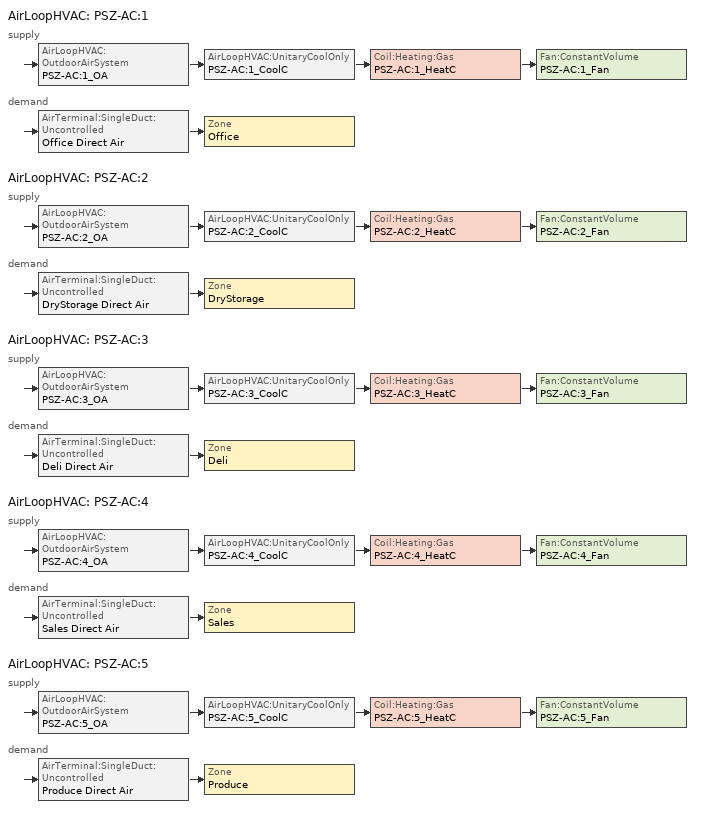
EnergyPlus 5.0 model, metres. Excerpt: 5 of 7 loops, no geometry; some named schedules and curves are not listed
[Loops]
AirLoopHVAC 'PSZ-AC:1'
 supply: AirLoopHVAC:OutdoorAirSystem 'PSZ-AC:1_OA' > AirLoopHVAC:UnitaryCoolOnly 'PSZ-AC:1_CoolC' > Coil:Heating:Gas 'PSZ-AC:1_HeatC' > Fan:ConstantVolume 'PSZ-AC:1_Fan'
 demand: AirTerminal:SingleDuct:Uncontrolled 'Office Direct Air' > Zone 'Office'
AirLoopHVAC 'PSZ-AC:2'
 supply: AirLoopHVAC:OutdoorAirSystem 'PSZ-AC:2_OA' > AirLoopHVAC:UnitaryCoolOnly 'PSZ-AC:2_CoolC' > Coil:Heating:Gas 'PSZ-AC:2_HeatC' > Fan:ConstantVolume 'PSZ-AC:2_Fan'
 demand: AirTerminal:SingleDuct:Uncontrolled 'DryStorage Direct Air' > Zone 'DryStorage'
AirLoopHVAC 'PSZ-AC:3'
 supply: AirLoopHVAC:OutdoorAirSystem 'PSZ-AC:3_OA' > AirLoopHVAC:UnitaryCoolOnly 'PSZ-AC:3_CoolC' > Coil:Heating:Gas 'PSZ-AC:3_HeatC' > Fan:ConstantVolume 'PSZ-AC:3_Fan'
 demand: AirTerminal:SingleDuct:Uncontrolled 'Deli Direct Air' > Zone 'Deli'
AirLoopHVAC 'PSZ-AC:4'
 supply: AirLoopHVAC:OutdoorAirSystem 'PSZ-AC:4_OA' > AirLoopHVAC:UnitaryCoolOnly 'PSZ-AC:4_CoolC' > Coil:Heating:Gas 'PSZ-AC:4_HeatC' > Fan:ConstantVolume 'PSZ-AC:4_Fan'
 demand: AirTerminal:SingleDuct:Uncontrolled 'Sales Direct Air' > Zone 'Sales'
AirLoopHVAC 'PSZ-AC:5'
 supply: AirLoopHVAC:OutdoorAirSystem 'PSZ-AC:5_OA' > AirLoopHVAC:UnitaryCoolOnly 'PSZ-AC:5_CoolC' > Coil:Heating:Gas 'PSZ-AC:5_HeatC' > Fan:ConstantVolume 'PSZ-AC:5_Fan'
 demand: AirTerminal:SingleDuct:Uncontrolled 'Produce Direct Air' > Zone 'Produce'
[Fan:ConstantVolume] Availablility Schedule=HVACOperationSchd; Maximum Flow Rate=AUTOSIZE; Motor In Airstream Fraction=1
Name | Fan Efficiency | Pressure Rise | Motor Efficiency
PSZ-AC:1_Fan | 0.53625 | 622 | 0.825
PSZ-AC:2_Fan; PSZ-AC:3_Fan; PSZ-AC:5_Fan | 0.56875 | 622 | 0.875
PSZ-AC:4_Fan | 0.6006 | 1017.592 | 0.924
[Fan:ZoneExhaust] Availability Schedule=HVACOperationSchd; Fan Efficiency=1; Pressure Rise {Pa}=1.0e-006
Name | Maximum Flow Rate {m3/s} [*******]
Deli Exhaust Fan | 0.3375
Sales Exhaust Fan | 1.0785
[Coil:Heating:Gas] Availablility Schedule=ALWAYS_ON; Nominal Capacity {W}=AUTOSIZE
Name | Gas Burner Efficiency
PSZ-AC:1_HeatC | 0.8
PSZ-AC:2_HeatC; PSZ-AC:3_HeatC; PSZ-AC:4_HeatC; PSZ-AC:5_HeatC | 0.78
[Coil:Cooling:DX:SingleSpeed]
PSZ-AC:1_CoolC DXCoil: Availablility Schedule=ALWAYS_ON; Rated Total Cooling Capacity {W}=AUTOSIZE; Rated Sensible Heat Ratio=AUTOSIZE; Rated COP=3.66668; Rated Air Flow Rate {m3/s}=AUTOSIZE; Total Cooling Capacity Function of Temperature Curve=Cool-Cap-fT; Total Cooling Capacity Function of Flow Fraction Curve=ConstantCubic; Energy Input Ratio Function of Temperature Curve=Cool-EIR-fT; Energy Input Ratio Function of Flow Fraction Curve=ConstantCubic; Part Load Fraction Correlation Curve=Cool-PLF-fPLR
[Coil:Cooling:DX:TwoSpeed] Availability Schedule=ALWAYS_ON; Rated High Speed Total Cooling Capacity {W}=AUTOSIZE; Rated High Speed Sensible Heat Ratio=AUTOSIZE; Rated High Speed Air Flow Rate {m3/s}=AUTOSIZE; Total Cooling Capacity Function of Temperature Curve=Measured_CoolCStandard10Ton_CapFT; Total Cooling Capacity Function of Flow Fraction Curve=Measured_CoolCStandard10Ton_CapFF; Energy Input Ratio Function of Temperature Curve=Measured_CoolCStandard10Ton_EIRFT; Energy Input Ratio Function of Flow Fraction Curve=Measured_CoolCStandard10Ton_EIRFFF; Part Load Fraction Correlation Curve=No_PLR_Degredation; Rated Low Speed Total Cooling Capacity {W}=AUTOSIZE; Rated Low Speed Sensible Heat Ratio=AUTOSIZE; Rated Low Speed Air Flow Rate {m3/s}=AUTOSIZE; Low Speed Total Cooling Capacity Function of Temperature Curve=Measured_LowSpeedCoolCapLSFT; Low Speed Energy Input Ratio Function of Temperature Curve=Measured_LowSpeedCoolEIRLSFT
Name | Rated High Speed COP | Rated Low Speed COP				Based on measured 13.96 EER without Evap Fan
PSZ-AC:2_CoolC DXCoil; PSZ-AC:5_CoolC DXCoil | 3.30033 | 3.34947
PSZ-AC:3_CoolC DXCoil | 3.50016 | 3.55227
PSZ-AC:4_CoolC DXCoil | 3.13381 | 3.18046
[Zone equipment]
Deli: Deli Exhaust Fan, Deli Direct Air
DryStorage: DryStorage Direct Air
Office: Office Direct Air
Produce: Produce Direct Air
Sales: Sales Exhaust Fan, Sales Direct Air
[Sizing:Zone] Zone Cooling Design Supply Air Temperature {C}=14; Zone Heating Design Supply Air Temperature {C}=40; Zone Cooling Design Supply Air Humidity Ratio {kg-H20/kg-air}=0.0085; Zone Heating Design Supply Air Humidity Ratio {kg-H20/kg-air}=0.008; Cooling Design Air Flow Method {Flow/Zone | DesignDay | DesignDayWithLimit}=DesignDay; Heating Design Air Flow Method {Flow/Zone | DesignDay}=DesignDay
Name | Outdoor Air Method | Outside Air Flow per Zone Floor Area {(m3/s)/m2} | Outside Air Flow per Person {(m3/s)/person}
Deli; Produce; Sales | Flow/Area | 0.0015
DryStorage | Flow/Area | 0.00075
Office | Flow/Person |  | 0.01
[ZoneControl:Thermostat] Control Type Schedule=Dual Zone Control Type Sched
Name | Zone | Control 1
Deli Thermostat | Deli | Deli DualSPSched
DryStorage Thermostat | DryStorage | DryStorage DualSPSched
Office Thermostat | Office | Office DualSPSched
Produce Thermostat | Produce | Produce DualSPSched
Sales Thermostat | Sales | Sales DualSPSched
[ThermostatSetpoint:DualSetpoint] Heating Setpoint Temperature Schedule=HTGSETP_SCH; Cooling Setpoint Temperature Schedule=CLGSETP_SCH
Deli DualSPSched; DryStorage DualSPSched; Office DualSPSched; Produce DualSPSched; Sales DualSPSched
[SetpointManager:SingleZone:Reheat] Control Variable=Temperature; Minimum Supply Air Temperature C=10; Maximum Supply Air Temperature C=50
Name | Control Zone | Setpoint Node or NodeList
SupAirTemp MngrDeli | Deli | PSZ-AC:3 Supply Equipment Outlet Node
SupAirTemp MngrDryStorage | DryStorage | PSZ-AC:2 Supply Equipment Outlet Node
SupAirTemp MngrOffice | Office | PSZ-AC:1 Supply Equipment Outlet Node
SupAirTemp MngrProduce | Produce | PSZ-AC:5 Supply Equipment Outlet Node
SupAirTemp MngrSales | Sales | PSZ-AC:4 Supply Equipment Outlet Node
[Sizing:System] Type Of Load To Size On {Sensible}=Sensible; Design Outdoor Air Flow Rate {m3/s}=AUTOSIZE; Minimum System Air Flow Ratio=1; Preheat Design Temperature {C}=7; Preheat Design Humidity Ratio {kg-H2O/kg-air}=0.008; Precool Design Temperature {C}=12.8; Precool Design Humidity Ratio {kg-H2O/kg-air}=0.008; Central Cooling Design Supply Air Temperature {C}=12.8; Central Heating Design Supply Air Temperature {C}=40; Sizing Option {Coincident | NonCoincident}=NonCoincident; Central Cooling Design Supply Air Humidity Ratio {kg-H2O/kg-air}=0.0085; Central Heating Design Supply Air Humidity Ratio {kg-H2O/kg-air}=0.008; Cooling Design Air Flow Method=DesignDay; Heating Design Air Flow Method=DesignDay
Name | 100% Outdoor Air in Cooling {Yes | No} | 100% Outdoor Air in Heating {Yes | No}
PSZ-AC:1; PSZ-AC:2; PSZ-AC:4; PSZ-AC:5 | No | No
PSZ-AC:3 | YES | YES
[Controller:OutdoorAir] Minimum Outdoor Air Flow Rate {m3/s}=AUTOSIZE; Maximum Outdoor Air Flow Rate {m3/s}=AUTOSIZE; Economizer Control Action Type=ModulateFlow; Economizer Maximum Limit Dry-Bulb Temperature {C}=28; Economizer Maximum Limit Enthalpy {J/kg}=64000; Economizer Minimum Limit Dry-Bulb Temperature {C}=-100; Lockout Type=NoLockout; Minimum Limit Type=FixedMinimum; Minimum Outdoor Air Schedule=MinOA_Sched
Name | Economizer Control Type
PSZ-AC:1_OA_Controller | NoEconomizer
PSZ-AC:2_OA_Controller; PSZ-AC:3_OA_Controller; PSZ-AC:4_OA_Controller; PSZ-AC:5_OA_Controller | DifferentialDryBulb
[AirLoopHVAC] Design Supply Air Flow Rate {m3/s}=AUTOSIZE
PSZ-AC:1; PSZ-AC:2; PSZ-AC:3; PSZ-AC:4; PSZ-AC:5
[AirLoopHVAC:UnitaryCoolOnly] Availablility Schedule=ALWAYS_ON
Name | Cooling Coil
PSZ-AC:1_CoolC | PSZ-AC:1_CoolC DXCoil
PSZ-AC:2_CoolC | PSZ-AC:2_CoolC DXCoil
PSZ-AC:3_CoolC | PSZ-AC:3_CoolC DXCoil
PSZ-AC:4_CoolC | PSZ-AC:4_CoolC DXCoil
PSZ-AC:5_CoolC | PSZ-AC:5_CoolC DXCoil
[AirTerminal:SingleDuct:Uncontrolled] Availability Schedule=ALWAYS_ON; Maximum Air Flow Rate {m3/s}=AUTOSIZE
Deli Direct Air; DryStorage Direct Air; Office Direct Air; Produce Direct Air; Sales Direct Air
[SetpointManager:MixedAir]
Name | Control Variable {Temperature} | Control Variable | Setpoint Node or NodeList
PSZ-AC:1_CoolC SAT Manager; PSZ-AC:2_CoolC SAT Manager; PSZ-AC:3_CoolC SAT Manager; PSZ-AC:4_CoolC SAT Manager; PSZ-AC:5_CoolC SAT Manager | Temperature
PSZ-AC:1_HeatC MixedAir Manager |  | Temperature | PSZ-AC:1_HeatC-PSZ-AC:1_FanNode
PSZ-AC:1_OAMixed Air Temp Manager |  | Temperature | PSZ-AC:1_OA-PSZ-AC:1_CoolCNode
PSZ-AC:2_HeatC MixedAir Manager |  | Temperature | PSZ-AC:2_HeatC-PSZ-AC:2_FanNode
PSZ-AC:2_OAMixed Air Temp Manager |  | Temperature | PSZ-AC:2_OA-PSZ-AC:2_CoolCNode
PSZ-AC:3_HeatC MixedAir Manager |  | Temperature | PSZ-AC:3_HeatC-PSZ-AC:3_FanNode
PSZ-AC:3_OAMixed Air Temp Manager |  | Temperature | PSZ-AC:3_OA-PSZ-AC:3_CoolCNode
PSZ-AC:4_HeatC MixedAir Manager |  | Temperature | PSZ-AC:4_HeatC-PSZ-AC:4_FanNode
PSZ-AC:4_OAMixed Air Temp Manager |  | Temperature | PSZ-AC:4_OA-PSZ-AC:4_CoolCNode
PSZ-AC:5_HeatC MixedAir Manager |  | Temperature | PSZ-AC:5_HeatC-PSZ-AC:5_FanNode
PSZ-AC:5_OAMixed Air Temp Manager |  | Temperature | PSZ-AC:5_OA-PSZ-AC:5_CoolCNode
[Refrigeration:Case] Availablility Schedule=ALWAYS_ON; Rated Ambient Temperature {C}=23.88; Rated Ambient Relative Humidity {%}=55; Latent Case Credit Curve Type=CaseTemperatureMethod; Case Lighting Schedule=BLDG_LIGHT_SCH; Fraction Of Lighting Energy To Case=1; Minimum Anti-Sweat Heater Power per Unit Length {W/m}=0; Under Case HVAC Return Air Fraction=0
Name | Zone | Rated Total Cooling Capacity per Unit length {W/m} | Rated Latent Heat Ratio | Rated Runtime Fraction | Case Length {m} | Case Operating Temperature {C} | Latent Case Credit Curve | Standard Case Fan Power per Unit Length {W/m} | Operating Case Fan Power per Unit Length {W/m} | Standard Case Lighting Power per Unit Length {W/m} | Case Anti-Sweat Heater Power per Unit Length {W/m} | Anti-Sweat Heater Control Type {******} | Humidity At Zero Anti-Sweat Heater Energy {%} | Case Height {m} | Fraction of Anti-Sweat Heater Energy To Case | Case Defrost Power per Unit Length {W/m} | Case Defrost Type {*******} | Case Defrost Schedule | Case Defrost Drip-Down Schedule | Defrost Energy Correction Curve Type | Refrigerated Case Restocking Schedule | Case Credit Fraction Schedule | Case Defrost Type | Anti-Sweat Heater Control Type
Deli_Case:1_ MULTIDECKDIARYANDDELICASE | Deli | 1442.25 | 0.3 | 0.85 | 3 | 2.2 | Deli_Case:1_ MULTIDECKDIARYANDDELICASEMultiShelfVertical_LatentEnergyMult | 87.6 | 87.6 | 38.7 | 65.6 | None | 0 | 0 | 0.2 | 0 | OffCycle | Deli_Case:1_ MULTIDECKDIARYANDDELICASE_CaseDefrost2aDaySched | Deli_Case:1_ MULTIDECKDIARYANDDELICASE_CaseDripDown2aDaySched | None | Deli_Case:1_ MULTIDECKDIARYANDDELICASE_CaseStockingSched | Deli_Case:1_ MULTIDECKDIARYANDDELICASE_CaseCreditReduxSched
Deli_Case:2_WALKINFREEZER | Deli | 461.52 | 0.1 | 0.4 | 4.8 | 2.2 | Deli_Case:2_WALKINFREEZERSingleShelfHorizontal_LatentEnergyMult | 97.1 | 97.1 | 26.25 | 0 | None | 0 | 0 | 0 | 511.8 |  | Deli_Case:2_WALKINFREEZER_CaseDefrost2aDaySched | Deli_Case:2_WALKINFREEZER_CaseDripDown2aDaySched | None | Deli_Case:2_WALKINFREEZER_WalkInStockingSched | Deli_Case:2_WALKINFREEZER_CaseCreditReduxSched | ELECTRIC
Produce_Case:1_ MULTIDECKDIARYANDDELICASE | Produce | 1442.25 | 0.3 | 0.85 | 30 | 2.2 | Produce_Case:1_ MULTIDECKDIARYANDDELICASEMultiShelfVertical_LatentEnergyMult | 41 | 41 | 60 | 0 | None | 0 | 0 | 0.2 | 0 | OffCycle | Produce_Case:1_ MULTIDECKDIARYANDDELICASE_CaseDefrost2aDaySched | Produce_Case:1_ MULTIDECKDIARYANDDELICASE_CaseDripDown2aDaySched | None | Produce_Case:1_ MULTIDECKDIARYANDDELICASE_CaseStockingSched | Produce_Case:1_ MULTIDECKDIARYANDDELICASE_CaseCreditReduxSched
Sales_Case:1_MEATDISPLAYCASE | Sales | 1442.25 | 0.1 | 0.85 | 33.58 | 2.2 | Sales_Case:1_MEATDISPLAYCASE_SingleShelfHorizontal_LatentEnergyMult | 87.6 | 87.6 | 38.7 | 65.6 | LINEAR | 35 | 1.5 | 0.2 | 443 |  | Sales_Case:1_MEATDISPLAYCASE_CaseDefrost2aDaySched | Sales_Case:1_MEATDISPLAYCASE_CaseDripDown2aDaySched |  | Sales_Case:1_MEATDISPLAYCASE_CaseStockingSched |  | ELECTRIC
Sales_Case:2_ MULTIDECKDIARYANDDELICASE | Sales | 1442.25 | 0.3 | 0.85 | 49.25 | 2.2 | Sales_Case:2_ MULTIDECKDIARYANDDELICASEMultiShelfVertical_LatentEnergyMult | 41 | 41 | 60 | 0 | None | 0 | 0 | 0.2 | 0 | OffCycle | Sales_Case:2_ MULTIDECKDIARYANDDELICASE_CaseDefrost2aDaySched | Sales_Case:2_ MULTIDECKDIARYANDDELICASE_CaseDripDown2aDaySched | None | Sales_Case:2_ MULTIDECKDIARYANDDELICASE_CaseStockingSched | Sales_Case:2_ MULTIDECKDIARYANDDELICASE_CaseCreditReduxSched
Sales_Case:3_GLASSDOORFROZENFOOD | Sales | 538.44 | 0.13 | 0.85 | 81.69 | -15 | Sales_Case:3_GLASSDOORFROZENFOODSingleShelfHorizontal_LatentEnergyMult | 65.6 | 65.6 | 108.3 | 233 |  | 1.5 | 1.5 | 0.2 | 1312 |  | Sales_Case:3_GLASSDOORFROZENFOOD_CaseDefrost2aDaySched | Sales_Case:3_GLASSDOORFROZENFOOD_CaseDripDown2aDaySched |  | Sales_Case:3_GLASSDOORFROZENFOOD_CaseStockingSched | Sales_Case:3_GLASSDOORFROZENFOOD_CaseCreditReduxSched | ELECTRIC | HeatBalanceMethod
Sales_Case:4_OPENWELLICECREAMDISPLAYCASE | Sales | 528.83 | 0.1 | 0.85 | 39.01 | -12 | Sales_Case:4_OPENWELLICECREAMDISPLAYCASESingleShelfHorizontal_LatentEnergyMult | 32.8 | 32.8 | 0 | 78.7 | LINEAR | 35 | 1.5 | 0.2 | 1378 |  | Sales_Case:4_OPENWELLICECREAMDISPLAYCASE_CaseDefrost2aDaySched | Sales_Case:4_OPENWELLICECREAMDISPLAYCASE_CaseDripDown2aDaySched | None | Sales_Case:4_OPENWELLICECREAMDISPLAYCASE_CaseStockingSched | Sales_Case:4_OPENWELLICECREAMDISPLAYCASE_CaseCreditReduxSched | ELECTRIC
Sales_Case:5_WALKINFREEZER | Sales | 461.52 | 0.1 | 0.4 | 10.44 | 2.2 | Sales_Case:5_WALKINFREEZERSingleShelfHorizontal_LatentEnergyMult | 97 | 97 | 26.25 | 0 | None | 0 | 0 | 0 | 511.8 |  | Sales_Case:5_WALKINFREEZER_CaseDefrost2aDaySched | Sales_Case:5_WALKINFREEZER_CaseDripDown2aDaySched | None | Sales_Case:5_WALKINFREEZER_WalkInStockingSched | Sales_Case:5_WALKINFREEZER_CaseCreditReduxSched | ELECTRIC
Sales_Case:6_WALKINFREEZER | Sales | 461.52 | 0.1 | 0.4 | 96.66 | 2.2 | Sales_Case:6_WALKINFREEZERSingleShelfHorizontal_LatentEnergyMult | 63 | 63 | 26.25 | 0 | None | 0 | 0 | 0 | 0 |  | Sales_Case:6_WALKINFREEZER_CaseDefrost2aDaySched | Sales_Case:6_WALKINFREEZER_CaseDripDown2aDaySched | None | Sales_Case:6_WALKINFREEZER_WalkInStockingSched | Sales_Case:6_WALKINFREEZER_CaseCreditReduxSched | NONE
Sales_Case:7_WALKINFREEZER | Sales | 615.36 | 0.1 | 0.4 | 38.1 | -23.3 | Sales_Case:7_WALKINFREEZERSingleShelfHorizontal_LatentEnergyMult | 105 | 105 | 26.25 | 0 | None | 0 | 0 | 0 | 761.15 |  | Sales_Case:7_WALKINFREEZER_CaseDefrost2aDaySched | Sales_Case:7_WALKINFREEZER_CaseDripDown2aDaySched | None | Sales_Case:7_WALKINFREEZER_WalkInStockingSched | Sales_Case:7_WALKINFREEZER_CaseCreditReduxSched | ELECTRIC
[Refrigeration:CompressorRack]
RACKD: Heat Rejection Location {OUTDOORS | ZONE}=OUTDOORS; Design Compressor Rack COP {W/W}=1.3; Compressor Rack COP As Function Of Temperature Curve=RACKD_RackCOPfTCurve; Design Condenser Fan Power {W}=4500; Condenser Fan Power Function of Temperature Curve=RACKD_RackCondFanCurve2; Condenser Type=AIRCOOLED; Refrigeration Case Name or CaseList=Sales_Case:7_WALKINFREEZER
[Refrigeration:CaseAndWalkInList]
Name | Refrigerated Case List | Case 1 | Case 2 | Case 3 | Case 4
 | RACKAcase list | Deli_Case:1_ MULTIDECKDIARYANDDELICASE | Sales_Case:1_MEATDISPLAYCASE | Sales_Case:2_ MULTIDECKDIARYANDDELICASE | Produce_Case:1_ MULTIDECKDIARYANDDELICASE
 | RACKBcase list | Sales_Case:3_GLASSDOORFROZENFOOD | Sales_Case:4_OPENWELLICECREAMDISPLAYCASE
 | RACKCcase list | Deli_Case:2_WALKINFREEZER | Sales_Case:5_WALKINFREEZER | Sales_Case:6_WALKINFREEZER | Bakery_Case:1_WALKINFREEZER
[Schedule:Compact]
ALWAYS_ON: Through: 12/31, For: AllDays, Until: 24:00, 1
BLDG_LIGHT_SCH: Through: 12/31, For: Weekdays, Until: 06:00, 0.05, Until: 08:00, 0.2, Until: 09:00, 0.5, Until: 18:00, 0.9, Until: 20:00, 0.6, Until: 21:00, 0.5, Until: 22:00, 0.2, Until: 24:00, 0.05, For: Saturday, Until: 06:00, 0.05, Until: 08:00, 0.1, Until: 09:00, 0.3, Until: 10:00, 0.6, Until: 18:00, 0.9, Until: 19:00, 0.5, Until: 21:00, 0.3, Until: 22:00, 0.1, Until: 24:00, 0.05, For: SummerDesignDay, Until: 24:00, 1, For: WinterDesignDay, Until: 24:00, 0, For: Sunday Holidays AllOtherDays, Until: 06:00, 0.05, Until: 10:00, 0.1, Until: 12:00, 0.4, Until: 17:00, 0.6, Until: 18:00, 0.4, Until: 22:00, 0.2, Until: 24:00, 0.05
HVACOperationSchd; MinOA_Sched: Through: 12/31, For: AllDays, Until: 06:00, 0, Until: 22:00, 1, Until: 24:00, 0
Dual Zone Control Type Sched: Through: 12/31, For: AllDays, Until: 24:00, 4
Deli_Case:1_ MULTIDECKDIARYANDDELICASE_CaseCreditReduxSched; Produce_Case:1_ MULTIDECKDIARYANDDELICASE_CaseCreditReduxSched: Fraction, Through: 12/31, For:AllDays, Interpolate:No, Until: 7:00, 0.2, Until: 21:00, 0.6, Until: 24:00, 0.2
Deli_Case:1_ MULTIDECKDIARYANDDELICASE_CaseDefrost2aDaySched; Deli_Case:2_WALKINFREEZER_CaseDefrost2aDaySched; Produce_Case:1_ MULTIDECKDIARYANDDELICASE_CaseDefrost2aDaySched; Sales_Case:1_MEATDISPLAYCASE_CaseDefrost2aDaySched: On/Off, Through: 12/31, For:AllDays, Interpolate:Yes, Until: 11:00, 0, Until: 11:20, 1, Until: 23:00, 0, Until: 23:20, 1, Until: 24:00, 0
Deli_Case:1_ MULTIDECKDIARYANDDELICASE_CaseDripDown2aDaySched; Deli_Case:2_WALKINFREEZER_CaseDripDown2aDaySched; Produce_Case:1_ MULTIDECKDIARYANDDELICASE_CaseDripDown2aDaySched: On/Off, Through: 12/31, For:AllDays, Interpolate:Yes, Until: 11:00, 0, Until: 11:30, 1, Until: 23:00, 0, Until: 23:30, 1, Until: 24:00, 0
Deli_Case:1_ MULTIDECKDIARYANDDELICASE_CaseStockingSched; Produce_Case:1_ MULTIDECKDIARYANDDELICASE_CaseStockingSched: Any Number, Through: 12/31, For:AllDays, Until: 13:00, 0, Until: 14:00, 50, Until: 15:00, 35, Until: 24:00, 0
Deli_Case:2_WALKINFREEZER_CaseCreditReduxSched: Fraction, Through: 12/31, For:AllDays, Interpolate:No, Until: 7:00, 0.2, Until: 21:00, 0.4, Until: 24:00, 0.2
Deli_Case:2_WALKINFREEZER_WalkInStockingSched: Any Number, Through: 12/31, For: Tuesday Friday, Until: 4:00, 0, Until: 5:00, 725, Until: 6:00, 417, Until: 7:00, 290, Until: 24:00, 0, For: AllOtherDays, Until: 4:00, 0, Until: 5:00, 125, Until: 6:00, 117, Until: 7:00, 90, Until: 19:00, 0, Until: 20:00, 125, Until: 21:00, 117, Until: 22:00, 90, Until: 24:00, 0
[Curve:Quadratic]
Name | Coefficient1 Constant | Coefficient2 x | Coefficient3 x**2 | Minimum Value of x | Maximum Value of x | Minimum Curve Output | Maximum Curve Output | Coefficient2 ff | Coefficient3 ff**2 | Minimum Value of ff [0.776 = 10% extrapolation of 300 cfm/ton / 370 cfm/ton (ARI)] | Maximum Value of ff [1.197 = 10% extrapolation of 430 cfm/ton / 370 cfm/ton (ARI)]
Cool-PLF-fPLR | 0.909496 | 0.0986477 | -0.00819488 | 0 | 1 | 0.7 | 1
Measured_CoolCStandard10Ton_CapFF | 0.7685 |  |  |  |  |  |  | 0.2315 | 0 | 0.776 | 1.197
Measured_CoolCStandard10Ton_EIRFFF | 1.192 |  |  |  |  |  |  | -0.1917 | 0 | 0.776 | 1.197
No_PLR_Degredation | 1 | 0 | 0 | 0 | 1
[Curve:Cubic]
Name | Coefficient1 Constant | Coefficient2 x | Coefficient3 x**2 | Coefficient4 x**3 | Minimum Value of x | Maximum Value of x
ConstantCubic | 1 | 0 | 0 | 0 | -100 | 100
Deli_Case:1_ MULTIDECKDIARYANDDELICASEMultiShelfVertical_LatentEnergyMult; Produce_Case:1_ MULTIDECKDIARYANDDELICASEMultiShelfVertical_LatentEnergyMult | 0.0265263 | 0.00107803 | -6.02558e-05 | 1.23732e-06 | -35 | 20
Deli_Case:2_WALKINFREEZERSingleShelfHorizontal_LatentEnergyMult; Sales_Case:1_MEATDISPLAYCASE_SingleShelfHorizontal_LatentEnergyMult | 0.020376 | 0.00024378 | 1.14e-05 | 1.811e-07 | -35 | 20
[Curve:Biquadratic]
Name | Coefficient1 Constant | Coefficient2 x | Coefficient3 x**2 | Coefficient4 y | Coefficient5 y**2 | Coefficient6 x*y | Minimum Value of x | Maximum Value of x | Minimum Value of y | Maximum Value of y | Coefficient2 wb | Coefficient3 wb**2 | Coefficient4 edb | Coefficient5 edb**2 | Coefficient6 wb*edb | Minimum Value of wb 	[52°F = 20% extrapolation (~5°F) below 57°F lowest measurement] | Maximum Value of wb  [85°F = 20% extrapolation (~5°F) above 80°F highest measurement] | Minimum Value of edb [50°F = 20% extrapolation (~10°F) below 60°F lowest measurement] | Maximum Value of edb	[122.5°F = 20% extrapolation (~10°F) above 112.5°F highest measurement]
Cool-Cap-fT | 0.971212 | -0.0152755 | 0.00144345 | -0.00039321 | -6.8364e-06 | -0.000290596 | -100 | 100 | -100 | 100
Cool-EIR-fT | 0.286871 | 0.0239022 | -0.000810648 | 0.0134585 | 0.000338936 | -0.000487004 | -100 | 100 | -100 | 100
Measured_LowSpeedCoolCapLSFT | 0.4136 |  |  |  |  |  |  |  |  |  | 0.03105 | 0 | 0.006952 | -0.0002128 | 0 | 11.1 | 29.4 | 10 | 50.3
Measured_CoolCStandard10Ton_CapFT | 0.52357 |  |  |  |  |  |  |  |  |  | 0.03478 | 0 | -0.001915 | -0.00010838 | 0 | 11.1 | 29.4 | 10 | 50.3
Measured_LowSpeedCoolEIRLSFT | 1.1389 |  |  |  |  |  |  |  |  |  | -0.04518 | 0.0014298 | 0.006044 | 0.0006745 | -0.0012325 | 11.1 | 29.4 | 10 | 50.3
Measured_CoolCStandard10Ton_EIRFT | 0.9847 |  |  |  |  |  |  |  |  |  | -0.04285 | 0.0013562 | 0.009934 | 0.0006398 | -0.001169 | 11.1 | 29.4 | 10 | 50.3
